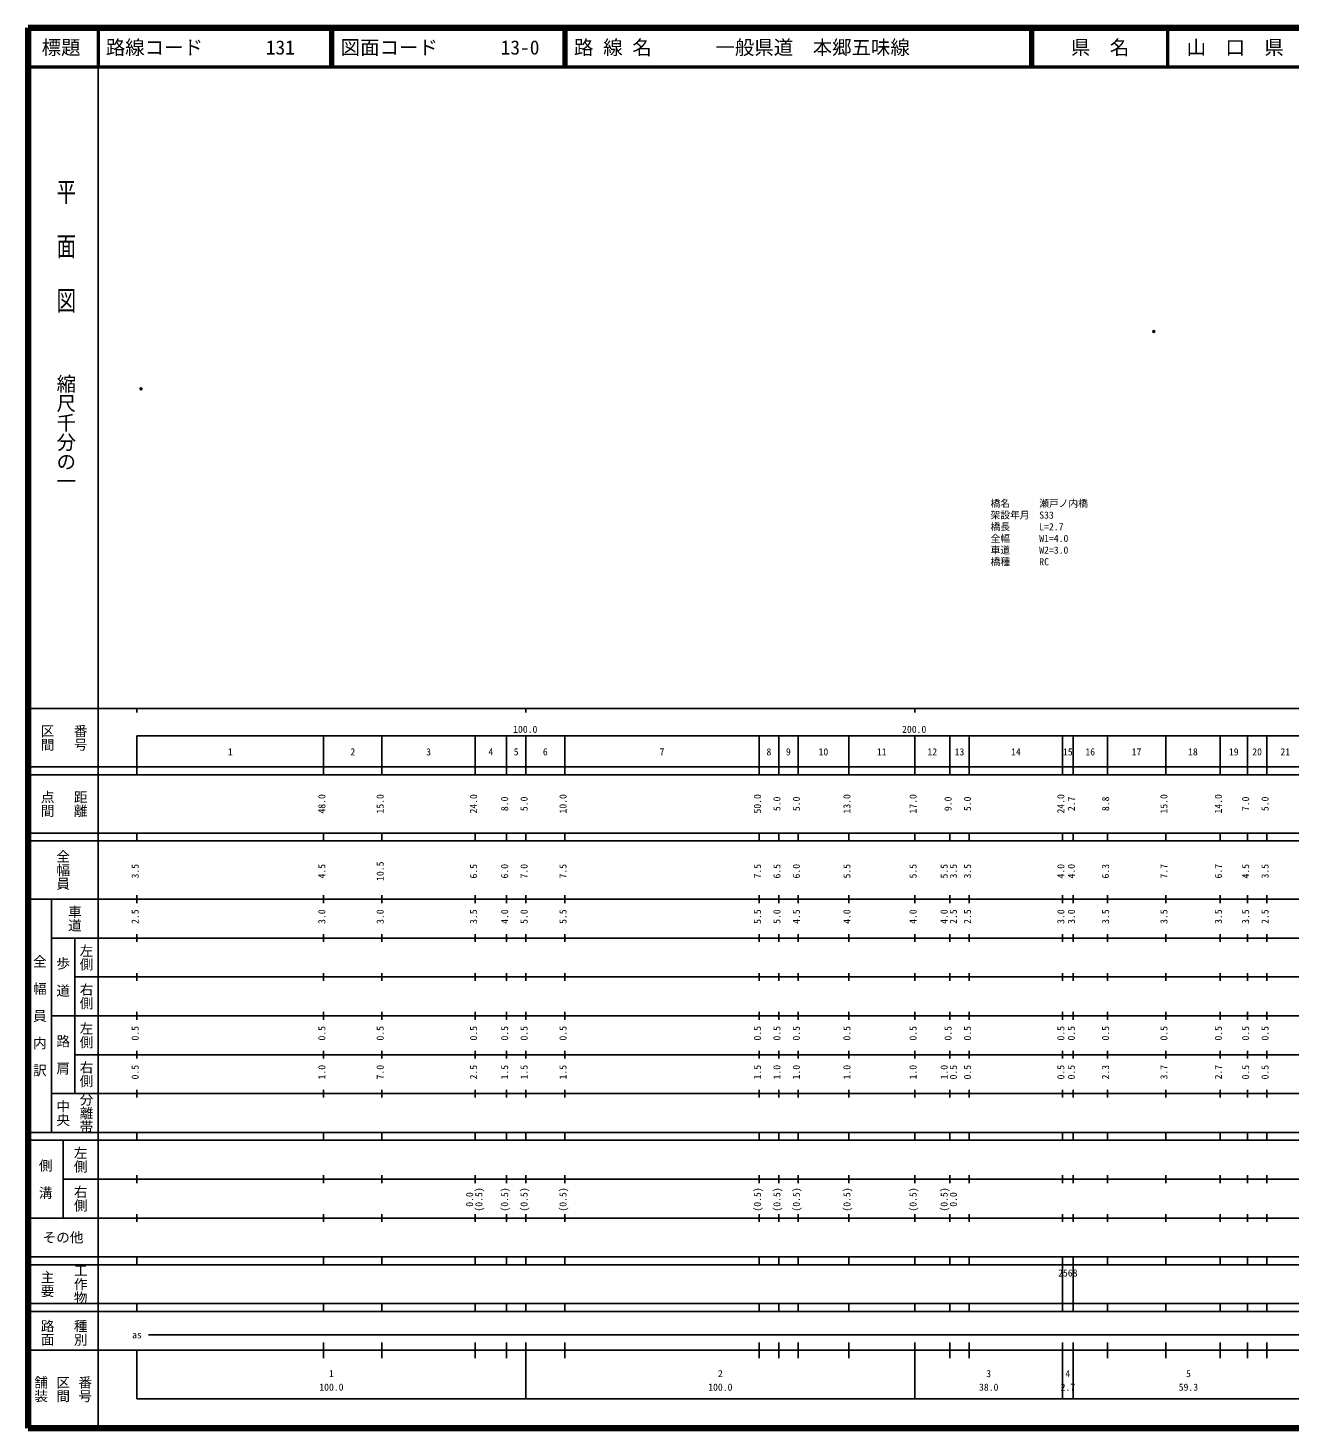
# Model space of a CAD drawing. Units: millimetres on the paper. Extents: x 40 to 680, y 20 to 380.
# Drawn here: x 40 to 364.5, y 20 to 380 of the extents above; entities that cross this region are included whole.
import ezdxf
from ezdxf.enums import TextEntityAlignment as Align

# ---------------------------------------------------------------- set-up
doc = ezdxf.new("R2010")
doc.units = ezdxf.units.MM
doc.header["$PDMODE"] = 32
doc.header["$PDSIZE"] = 0.5
for name, color, linetype in [('M-OTRS', 6, 'Continuous'), ('M-STR-HTXT', 7, 'Continuous'), ('M-TTL-TXT', 7, 'Continuous')]:
    doc.layers.add(name, color=color, linetype=linetype)
for name, color, linetype, lineweight in [('M-TTL', 2, 'Continuous', 140), ('M-TTL-BAND', 7, 'Continuous', 25), ('M-TTL-LINE', 7, 'Continuous', 50)]:
    doc.layers.add(name, color=color, linetype=linetype, lineweight=lineweight)
doc.styles.add('@ＭＳ ゴシック', font='')
doc.styles.add('ＭＳ ゴシック', font='')
doc.styles.get('@ＭＳ ゴシック').set_extended_font_data('@MS Gothic')
doc.styles.get('ＭＳ ゴシック').set_extended_font_data('MS Gothic')

msp = doc.modelspace()

# ---------------------------------------------------------------- linework, layer by layer
at = {"layer": 'M-OTRS'}
for p in [(329.431, 301.963), (69.049, 287.22)]:
    msp.add_point(p, dxfattribs=at)
at = {"layer": 'M-TTL'}
for p, q in [((40, 380), (40, 20)), ((680, 380), (40, 380)), ((40, 20), (680, 20))]:
    msp.add_line(p, q, dxfattribs=at)
at = {"layer": 'M-TTL-BAND'}
for p, q in [((58, 370), (58, 20)), ((40, 205), (579, 205)), ((68, 205), (68, 204)), ((168, 205), (168, 204)), ((268, 205), (268, 204)), ((68, 198), (579, 198)), ((68, 198), (68, 188)), ((116, 188), (116, 198)), ((131, 188), (131, 198)), ((155, 188), (155, 198)), ((163, 188), (163, 198)), ((168, 188), (168, 198)), ((178, 188), (178, 198)), ((228, 188), (228, 198)), ((233, 188), (233, 198)), ((238, 188), (238, 198)), ((251, 188), (251, 198)), ((268, 188), (268, 198)), ((277, 188), (277, 198)), ((282, 188), (282, 198)), ((306, 188), (306, 198)), ((308.7, 188), (308.7, 198)), ((317.5, 188), (317.5, 198)), ((332.5, 188), (332.5, 198)), ((346.5, 188), (346.5, 198)), ((353.5, 188), (353.5, 198)), ((358.5, 188), (358.5, 198)), ((40, 190), (579, 190)), ((40, 188), (579, 188)), ((40, 173), (579, 173)), ((68, 171), (68, 173)), ((116, 171), (116, 173)), ((131, 171), (131, 173)), ((155, 171), (155, 173)), ((163, 171), (163, 173)), ((168, 171), (168, 173)), ((178, 171), (178, 173)), ((228, 171), (228, 173)), ((233, 171), (233, 173)), ((238, 171), (238, 173)), ((251, 171), (251, 173)), ((268, 171), (268, 173)), ((277, 171), (277, 173)), ((282, 171), (282, 173)), ((306, 171), (306, 173)), ((308.7, 171), (308.7, 173)), ((317.5, 171), (317.5, 173)), ((332.5, 171), (332.5, 173)), ((346.5, 171), (346.5, 173)), ((353.5, 171), (353.5, 173)), ((358.5, 171), (358.5, 173)), ((40, 171), (579, 171)), ((40, 156), (579, 156)), ((46, 96), (46, 156)), ((68, 155), (68, 157)), ((116, 155), (116, 157)), ((131, 155), (131, 157)), ((155, 155), (155, 157)), ((163, 155), (163, 157)), ((168, 155), (168, 157)), ((178, 155), (178, 157)), ((228, 155), (228, 157)), ((233, 155), (233, 157)), ((238, 155), (238, 157)), ((251, 155), (251, 157)), ((268, 155), (268, 157)), ((277, 155), (277, 157)), ((282, 155), (282, 157)), ((306, 155), (306, 157)), ((308.7, 155), (308.7, 157)), ((317.5, 155), (317.5, 157)), ((332.5, 155), (332.5, 157)), ((346.5, 155), (346.5, 157)), ((353.5, 155), (353.5, 157)), ((358.5, 155), (358.5, 157)), ((46, 146), (579, 146)), ((52, 146), (52, 106)), ((68, 145), (68, 147)), ((116, 145), (116, 147)), ((131, 145), (131, 147)), ((155, 145), (155, 147)), ((163, 145), (163, 147)), ((168, 145), (168, 147)), ((178, 145), (178, 147)), ((228, 145), (228, 147)), ((233, 145), (233, 147)), ((238, 145), (238, 147)), ((251, 145), (251, 147)), ((268, 145), (268, 147)), ((277, 145), (277, 147)), ((282, 145), (282, 147)), ((306, 145), (306, 147)), ((308.7, 145), (308.7, 147)), ((317.5, 145), (317.5, 147)), ((332.5, 145), (332.5, 147)), ((346.5, 145), (346.5, 147)), ((353.5, 145), (353.5, 147)), ((358.5, 145), (358.5, 147)), ((68, 135), (68, 137)), ((116, 135), (116, 137)), ((131, 135), (131, 137)), ((155, 135), (155, 137)), ((163, 135), (163, 137)), ((168, 135), (168, 137)), ((178, 135), (178, 137)), ((228, 135), (228, 137)), ((233, 135), (233, 137)), ((238, 135), (238, 137)), ((251, 135), (251, 137)), ((268, 135), (268, 137)), ((277, 135), (277, 137)), ((282, 135), (282, 137)), ((306, 135), (306, 137)), ((308.7, 135), (308.7, 137)), ((317.5, 135), (317.5, 137)), ((332.5, 135), (332.5, 137)), ((346.5, 135), (346.5, 137)), ((353.5, 135), (353.5, 137)), ((358.5, 135), (358.5, 137)), ((52, 136), (579, 136)), ((46, 126), (579, 126)), ((68, 125), (68, 127)), ((116, 125), (116, 127)), ((131, 125), (131, 127)), ((155, 125), (155, 127)), ((163, 125), (163, 127)), ((168, 125), (168, 127)), ((178, 125), (178, 127)), ((228, 125), (228, 127)), ((233, 125), (233, 127)), ((238, 125), (238, 127)), ((251, 125), (251, 127)), ((268, 125), (268, 127)), ((277, 125), (277, 127)), ((282, 125), (282, 127)), ((306, 125), (306, 127)), ((308.7, 125), (308.7, 127)), ((317.5, 125), (317.5, 127)), ((332.5, 125), (332.5, 127)), ((346.5, 125), (346.5, 127)), ((353.5, 125), (353.5, 127)), ((358.5, 125), (358.5, 127)), ((52, 116), (579, 116)), ((68, 115), (68, 117)), ((116, 115), (116, 117)), ((131, 115), (131, 117)), ((155, 115), (155, 117)), ((163, 115), (163, 117)), ((168, 115), (168, 117)), ((178, 115), (178, 117)), ((228, 115), (228, 117)), ((233, 115), (233, 117)), ((238, 115), (238, 117)), ((251, 115), (251, 117)), ((268, 115), (268, 117)), ((277, 115), (277, 117)), ((282, 115), (282, 117)), ((306, 115), (306, 117)), ((308.7, 115), (308.7, 117)), ((317.5, 115), (317.5, 117)), ((332.5, 115), (332.5, 117)), ((346.5, 115), (346.5, 117)), ((353.5, 115), (353.5, 117)), ((358.5, 115), (358.5, 117)), ((46, 106), (579, 106)), ((68, 105), (68, 107)), ((116, 105), (116, 107)), ((131, 105), (131, 107)), ((155, 105), (155, 107)), ((163, 105), (163, 107)), ((168, 105), (168, 107)), ((178, 105), (178, 107)), ((228, 105), (228, 107)), ((233, 105), (233, 107)), ((238, 105), (238, 107)), ((251, 105), (251, 107)), ((268, 105), (268, 107)), ((277, 105), (277, 107)), ((282, 105), (282, 107)), ((306, 105), (306, 107)), ((308.7, 105), (308.7, 107)), ((317.5, 105), (317.5, 107)), ((332.5, 105), (332.5, 107)), ((346.5, 105), (346.5, 107)), ((353.5, 105), (353.5, 107)), ((358.5, 105), (358.5, 107)), ((40, 96), (579, 96)), ((40, 94), (579, 94)), ((49, 94), (49, 74)), ((68, 94), (68, 96)), ((116, 94), (116, 96)), ((131, 94), (131, 96)), ((155, 94), (155, 96)), ((163, 94), (163, 96)), ((168, 94), (168, 96)), ((178, 94), (178, 96)), ((228, 94), (228, 96)), ((233, 94), (233, 96)), ((238, 94), (238, 96)), ((251, 94), (251, 96)), ((268, 94), (268, 96)), ((277, 94), (277, 96)), ((282, 94), (282, 96)), ((306, 94), (306, 96)), ((308.7, 94), (308.7, 96)), ((317.5, 94), (317.5, 96)), ((332.5, 94), (332.5, 96)), ((346.5, 94), (346.5, 96)), ((353.5, 94), (353.5, 96)), ((358.5, 94), (358.5, 96)), ((49, 84), (579, 84)), ((68, 83), (68, 85)), ((116, 83), (116, 85)), ((131, 83), (131, 85)), ((155, 83), (155, 85)), ((163, 83), (163, 85)), ((168, 83), (168, 85)), ((178, 83), (178, 85)), ((228, 83), (228, 85)), ((233, 83), (233, 85)), ((238, 83), (238, 85)), ((251, 83), (251, 85)), ((268, 83), (268, 85)), ((277, 83), (277, 85)), ((282, 83), (282, 85)), ((306, 83), (306, 85)), ((308.7, 83), (308.7, 85)), ((317.5, 83), (317.5, 85)), ((332.5, 83), (332.5, 85)), ((346.5, 83), (346.5, 85)), ((353.5, 83), (353.5, 85)), ((358.5, 83), (358.5, 85)), ((40, 74), (579, 74)), ((68, 73), (68, 75)), ((116, 73), (116, 75)), ((131, 73), (131, 75)), ((155, 73), (155, 75)), ((163, 73), (163, 75)), ((168, 73), (168, 75)), ((178, 73), (178, 75)), ((228, 73), (228, 75)), ((233, 73), (233, 75)), ((238, 73), (238, 75)), ((251, 73), (251, 75)), ((268, 73), (268, 75)), ((277, 73), (277, 75)), ((282, 73), (282, 75)), ((306, 73), (306, 75)), ((308.7, 73), (308.7, 75)), ((317.5, 73), (317.5, 75)), ((332.5, 73), (332.5, 75)), ((346.5, 73), (346.5, 75)), ((353.5, 73), (353.5, 75)), ((358.5, 73), (358.5, 75)), ((40, 64), (579, 64)), ((40, 62), (579, 62)), ((68, 62), (68, 64)), ((116, 62), (116, 64)), ((131, 62), (131, 64)), ((155, 62), (155, 64)), ((163, 62), (163, 64)), ((168, 62), (168, 64)), ((178, 62), (178, 64)), ((228, 62), (228, 64)), ((233, 62), (233, 64)), ((238, 62), (238, 64)), ((251, 62), (251, 64)), ((268, 62), (268, 64)), ((277, 62), (277, 64)), ((282, 62), (282, 64)), ((306, 62), (306, 64)), ((306, 52), (306, 62)), ((308.7, 62), (308.7, 64)), ((308.7, 52), (308.7, 62)), ((317.5, 62), (317.5, 64)), ((332.5, 62), (332.5, 64)), ((346.5, 62), (346.5, 64)), ((353.5, 62), (353.5, 64)), ((358.5, 62), (358.5, 64)), ((40, 52), (579, 52)), ((68, 50), (68, 52)), ((116, 50), (116, 52)), ((131, 50), (131, 52)), ((155, 50), (155, 52)), ((163, 50), (163, 52)), ((168, 50), (168, 52)), ((178, 50), (178, 52)), ((228, 50), (228, 52)), ((233, 50), (233, 52)), ((238, 50), (238, 52)), ((251, 50), (251, 52)), ((268, 50), (268, 52)), ((277, 50), (277, 52)), ((282, 50), (282, 52)), ((306, 50), (306, 52)), ((308.7, 50), (308.7, 52)), ((317.5, 50), (317.5, 52)), ((332.5, 50), (332.5, 52)), ((346.5, 50), (346.5, 52)), ((353.5, 50), (353.5, 52)), ((358.5, 50), (358.5, 52)), ((40, 50), (579, 50)), ((71, 44), (565, 44)), ((40, 40), (579, 40)), ((68, 40), (68, 27.5)), ((116, 38), (116, 42)), ((131, 38), (131, 42)), ((155, 38), (155, 42)), ((163, 38), (163, 42)), ((168, 27.5), (168, 42)), ((178, 38), (178, 42)), ((228, 38), (228, 42)), ((233, 38), (233, 42)), ((238, 38), (238, 42)), ((251, 38), (251, 42)), ((268, 27.5), (268, 42)), ((277, 38), (277, 42)), ((282, 38), (282, 42)), ((306, 27.5), (306, 42)), ((308.7, 27.5), (308.7, 42)), ((317.5, 38), (317.5, 42)), ((332.5, 38), (332.5, 42)), ((346.5, 38), (346.5, 42)), ((353.5, 38), (353.5, 42)), ((358.5, 38), (358.5, 42)), ((68, 27.5), (579, 27.5))]:
    msp.add_line(p, q, dxfattribs=at)
at = {"layer": 'M-TTL-LINE'}
for p, q in [((58, 380), (58, 370)), ((117.75, 380), (117.75, 370)), ((118.25, 380), (118.25, 370)), ((177.75, 380), (177.75, 370)), ((178.25, 380), (178.25, 370)), ((297.75, 380), (297.75, 370)), ((298.25, 380), (298.25, 370)), ((333, 380), (333, 370)), ((40, 370), (680, 370))]:
    msp.add_line(p, q, dxfattribs=at)

# ---------------------------------------------------------------- texts
at = {"layer": 'M-STR-HTXT', "style": 'ＭＳ ゴシック'}
for s, p in [('橋名\u3000\u3000\u3000瀬戸ノ内橋', (287.49, 256.28)), ('架設年月\u3000S33', (287.49, 253.28)), ('橋長\u3000\u3000\u3000L=2.7', (287.49, 250.28)), ('全幅\u3000\u3000\u3000W1=4.0', (287.49, 247.28)), ('車道\u3000\u3000\u3000W2=3.0', (287.49, 244.28)), ('橋種\u3000\u3000\u3000RC', (287.49, 241.28))]:
    msp.add_text(s, height=1.833, dxfattribs=at).set_placement(p, align=Align.BOTTOM_LEFT)
at = {"layer": 'M-TTL-BAND', "style": '@ＭＳ ゴシック', "width": 1.4}
msp.add_text('平  面  図', height=3.666, rotation=270, dxfattribs=at).set_placement((49.777, 306.475), align=Align.MIDDLE_RIGHT)
at = {"layer": 'M-TTL-BAND', "style": '@ＭＳ ゴシック'}
msp.add_text('縮尺千分の一', height=3.666, rotation=270, dxfattribs=at).set_placement((49.777, 261.03), align=Align.MIDDLE_RIGHT)
for s, p in [('区間', (45, 197.5)), ('番号', (53.5, 197.5)), ('点間', (45, 180.5)), ('距離', (53.5, 180.5)), ('全幅員', (49, 163.5)), ('車道', (52, 151)), ('左側', (55, 141)), ('全\u3000幅\u3000員\u3000内\u3000訳', (43, 126)), ('歩\u3000道', (49, 136)), ('右側', (55, 131)), ('左側', (55, 121)), ('路\u3000肩', (49, 116)), ('右側', (55, 111)), ('分離帯', (55, 101)), ('中央', (49, 101)), ('左側', (53.5, 89)), ('側\u3000溝', (44.5, 84)), ('右側', (53.5, 79)), ('工作物', (53.5, 57)), ('主要', (45, 57)), ('路面', (45, 44.5)), ('種別', (53.5, 44.5)), ('舗装', (43.333, 30)), ('区間', (49, 30)), ('番号', (54.667, 30))]:
    msp.add_text(s, height=2.566, rotation=270, dxfattribs=at).set_placement(p, align=Align.MIDDLE_CENTER)
at = {"layer": 'M-TTL-BAND', "style": 'ＭＳ ゴシック'}
for s, p in [('100.0', (167.844, 198.195)), ('200.0', (267.844, 198.195)), ('1', (92, 192.405)), ('2', (123.5, 192.405)), ('3', (143, 192.405)), ('4', (159, 192.405)), ('5', (165.5, 192.405)), ('6', (173, 192.405)), ('7', (203, 192.405)), ('8', (230.5, 192.405)), ('9', (235.5, 192.405)), ('10', (244.5, 192.405)), ('11', (259.5, 192.405)), ('12', (272.5, 192.405)), ('13', (279.5, 192.405)), ('14', (294, 192.405)), ('15', (307.35, 192.405)), ('16', (313.1, 192.405)), ('17', (325, 192.405)), ('18', (339.5, 192.405)), ('19', (350, 192.405)), ('20', (356, 192.405)), ('21', (363.25, 192.405)), ('as', (68, 42.5)), ('1', (118, 32.523)), ('2', (218, 32.523)), ('3', (287, 32.523)), ('4', (307.35, 32.523)), ('5', (338.35, 32.523)), ('100.0', (118, 29.033)), ('100.0', (218, 29.033)), ('38.0', (287, 29.033)), ('2.7', (307.35, 29.033)), ('59.3', (338.35, 29.033))]:
    msp.add_text(s, height=1.833, dxfattribs=at).set_placement(p, align=Align.BOTTOM_CENTER)
for s, p in [('48.0', (117, 180.5)), ('15.0', (132, 180.5)), ('24.0', (156, 180.5)), ('8.0', (164, 180.5)), ('5.0', (169, 180.5)), ('10.0', (179, 180.5)), ('50.0', (229, 180.5)), ('5.0', (234, 180.5)), ('5.0', (239, 180.5)), ('13.0', (252, 180.5)), ('17.0', (269, 180.5)), ('9.0', (278, 180.5)), ('5.0', (283, 180.5)), ('24.0', (307, 180.5)), ('2.7', (309.7, 180.5)), ('8.8', (318.5, 180.5)), ('15.0', (333.5, 180.5)), ('14.0', (347.5, 180.5)), ('7.0', (354.5, 180.5)), ('5.0', (359.5, 180.5)), ('3.5', (69, 163.174)), ('4.5', (117, 163.174)), ('10.5', (132, 163.174)), ('6.5', (156, 163.174)), ('6.0', (164, 163.174)), ('7.0', (169, 163.174)), ('7.5', (179, 163.174)), ('7.5', (229, 163.174)), ('6.5', (234, 163.174)), ('6.0', (239, 163.174)), ('5.5', (252, 163.174)), ('5.5', (269, 163.174)), ('5.5', (277, 163.174)), ('3.5', (279.37, 163.174)), ('3.5', (283, 163.174)), ('4.0', (307, 163.174)), ('4.0', (309.7, 163.174)), ('6.3', (318.487, 163.174)), ('7.7', (333.5, 163.174)), ('6.7', (347.5, 163.174)), ('4.5', (354.5, 163.174)), ('3.5', (359.5, 163.174)), ('2.5', (69, 151.5)), ('3.0', (117, 151.5)), ('3.0', (132, 151.5)), ('3.5', (156, 151.5)), ('4.0', (164, 151.5)), ('5.0', (169, 151.5)), ('5.5', (179, 151.5)), ('5.5', (229, 151.5)), ('5.0', (234, 151.5)), ('4.5', (239, 151.5)), ('4.0', (252, 151.5)), ('4.0', (269, 151.5)), ('4.0', (277, 151.5)), ('2.5', (279.37, 151.5)), ('2.5', (283, 151.5)), ('3.0', (307, 151.5)), ('3.0', (309.7, 151.5)), ('3.5', (318.5, 151.5)), ('3.5', (333.5, 151.5)), ('3.5', (347.5, 151.5)), ('3.5', (354.5, 151.5)), ('2.5', (359.5, 151.5)), ('0.5', (69, 121.5)), ('0.5', (117, 121.5)), ('0.5', (132, 121.5)), ('0.5', (156, 121.5)), ('0.5', (164, 121.5)), ('0.5', (169, 121.5)), ('0.5', (179, 121.5)), ('0.5', (229, 121.5)), ('0.5', (234, 121.5)), ('0.5', (239, 121.5)), ('0.5', (252, 121.5)), ('0.5', (269, 121.5)), ('0.5', (278, 121.5)), ('0.5', (283, 121.5)), ('0.5', (307, 121.5)), ('0.5', (309.7, 121.5)), ('0.5', (318.5, 121.5)), ('0.5', (333.5, 121.5)), ('0.5', (347.5, 121.5)), ('0.5', (354.5, 121.5)), ('0.5', (359.5, 121.5)), ('0.5', (69, 111.5)), ('1.0', (117, 111.5)), ('7.0', (132, 111.5)), ('2.5', (156, 111.5)), ('1.5', (164, 111.5)), ('1.5', (169, 111.5)), ('1.5', (179, 111.5)), ('1.5', (229, 111.5)), ('1.0', (234, 111.5)), ('1.0', (239, 111.5)), ('1.0', (252, 111.5)), ('1.0', (269, 111.5)), ('1.0', (277, 111.5)), ('0.5', (279.37, 111.5)), ('0.5', (283, 111.5)), ('0.5', (307, 111.5)), ('0.5', (309.7, 111.5)), ('2.3', (318.487, 111.5)), ('3.7', (333.5, 111.5)), ('2.7', (347.5, 111.5)), ('0.5', (354.5, 111.5)), ('0.5', (359.5, 111.5)), ('0.0', (155, 78.764)), ('(0.5)', (157.37, 78.764)), ('(0.5)', (164, 78.764)), ('(0.5)', (169, 78.764)), ('(0.5)', (179, 78.764)), ('(0.5)', (229, 78.764)), ('(0.5)', (234, 78.764)), ('(0.5)', (239, 78.764)), ('(0.5)', (252, 78.764)), ('(0.5)', (269, 78.764)), ('(0.5)', (277, 78.764)), ('0.0', (279.37, 78.764))]:
    msp.add_text(s, height=1.833, rotation=90, dxfattribs=at).set_placement(p, align=Align.BOTTOM_CENTER)
msp.add_text('その他', height=2.566, dxfattribs=at).set_placement((49, 69), align=Align.MIDDLE_CENTER)
msp.add_text('2568', height=1.833, dxfattribs=at).set_placement((304.85, 58.405), align=Align.BOTTOM_LEFT)
at = {"layer": 'M-TTL-TXT', "style": 'ＭＳ ゴシック'}
for s, p in [('標題', (48.5, 375)), ('県\u3000名', (315.625, 375)), ('山\u3000口\u3000県', (350.375, 375))]:
    msp.add_text(s, height=3.666, dxfattribs=at).set_placement(p, align=Align.MIDDLE_CENTER)
for s, p in [('路線コード', (60, 375)), ('131', (101.142, 375)), ('図面コード', (120.38, 375)), ('13-0', (161.521, 375)), ('路 線 名', (180.38, 375)), ('一般県道\u3000本郷五味線', (216.734, 375))]:
    msp.add_text(s, height=3.666, dxfattribs=at).set_placement(p, align=Align.MIDDLE_LEFT)

doc.saveas('drawing.dxf')
